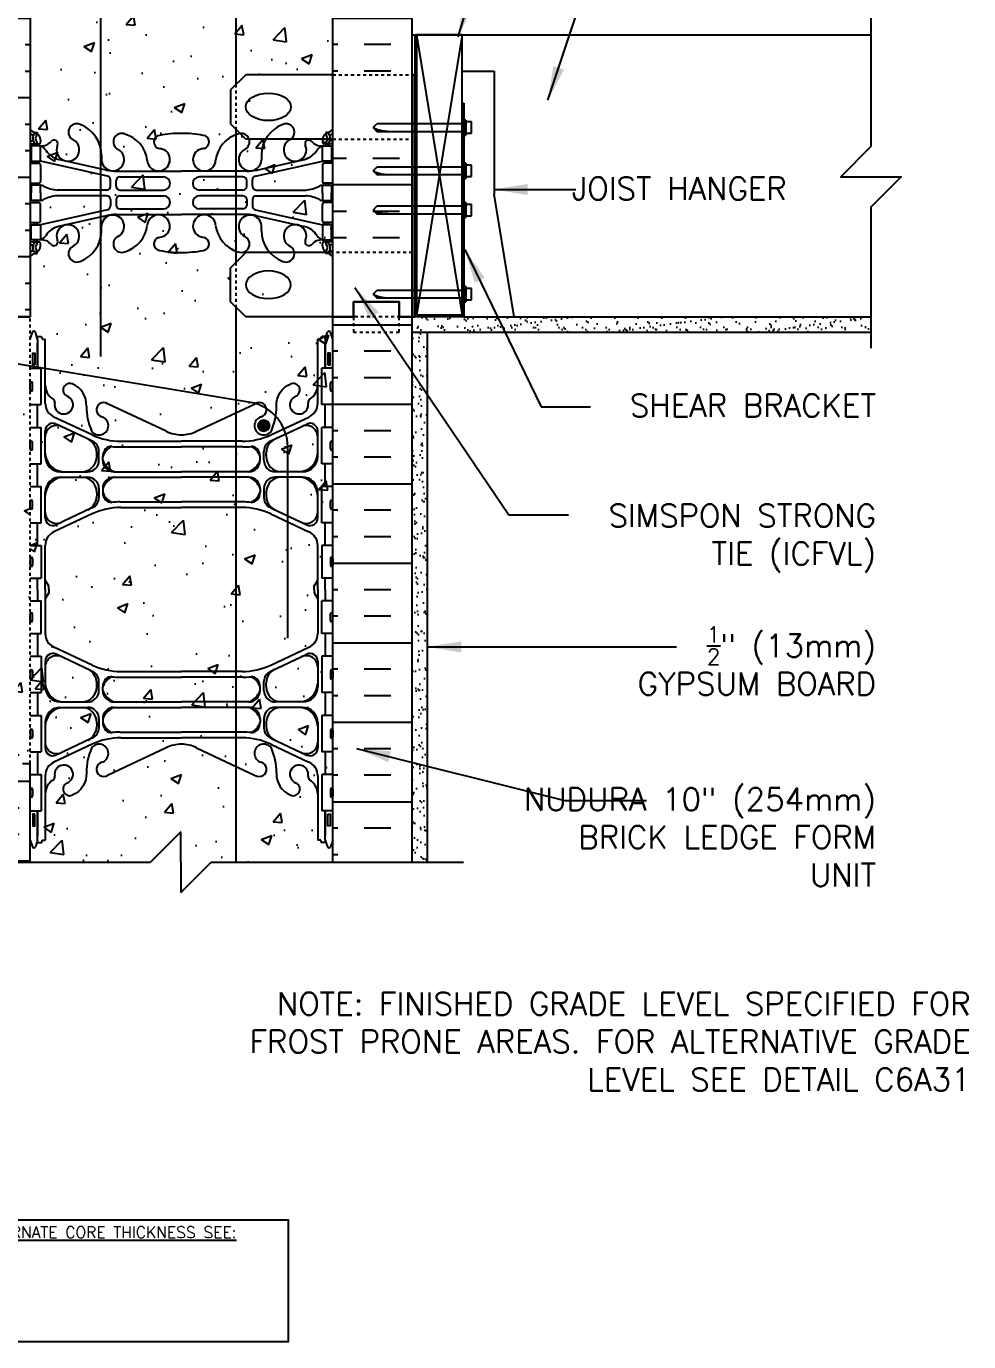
# Model space of a CAD drawing. Header units: inches. Extents: x 101.5 to 155.1, y -6.5 to 64.3.
# Drawn here: x 123.97 to 155.09, y -6.52 to 36.91 of the extents above; entities that cross this region are included whole.
import ezdxf
from ezdxf.enums import TextEntityAlignment as Align

# ---------------------------------------------------------------- set-up
doc = ezdxf.new("R2010")
doc.units = ezdxf.units.IN
doc.header["$LTSCALE"] = 0.5
doc.header["$MEASUREMENT"] = 0
doc.linetypes.add('DASHED2', pattern=[0.375, 0.25, -0.125])
doc.linetypes.add('HIDDEN2', pattern=[0.1875, 0.125, -0.0625])
for name, color, linetype in [('HATCH', 12, 'Continuous'), ('Hidden2', 12, 'HIDDEN2'), ('line25', 2, 'Continuous'), ('LINE3', 3, 'Continuous'), ('LINE50', 5, 'Continuous'), ('LINE9', 9, 'Continuous'), ('TEXT', 4, 'Continuous'), ('Web_Edge', 9, 'Continuous')]:
    doc.layers.add(name, color=color, linetype=linetype)
doc.styles.add('DIM', font='romans.shx', dxfattribs={"width": 0.7})
doc.styles.add('ROMANS', font='romans.shx', dxfattribs={"height": 1.125})
doc.styles.get("Standard").update_dxf_attribs({"font": 'romans.shx', "height": 1.125})
doc.dimstyles.new('ext_12', dxfattribs={"dimscale": 12, "dimtxt": 0.09375, "dimasz": 0.09375, "dimexe": 0.09375, "dimexo": 0.0625, "dimgap": 0.0625, "dimtad": 1, "dimdec": 1, "dimzin": 3, "dimdsep": 46, "dimlunit": 4, "dimtxsty": 'DIM', "dimcen": 0.09, "dimdle": 0.09375, "dimclrt": 4, "dimadec": 0, "dimazin": 0, "dimtfac": 1, "dimtdec": 1, "dimtmove": 2, "dimatfit": 3, "dimfxl": 0, "dimfrac": 2, "dimtolj": 1, "dimtzin": 0, "dimarcsym": 0})
pattern_1 = [(37.5, (79.4149, 8.05827), (-0.0157483, 0.481706), [0, -0.38, 0, -0.425, 0, -0.40625]), (7.5, (79.4149, 8.0583), (0.442444, 0.7055365), [0, -0.205, 0, -0.3425, 0, -0.13125]), (327.5, (79.1074, 8.05827), (0.7785355, 0.0014148), [0, -0.125, 0, -0.45, 0, -0.5875]), (317.5, (79.1074, 8.0583), (0.7515317, 0.219419), [0, -0.0625, 0, -0.295, 0, -0.3375])]

msp = doc.modelspace()

# ---------------------------------------------------------------- hatches: boundary and pattern name
at = {"layer": 'HATCH'}
h = msp.add_hatch(dxfattribs=at)
h.set_pattern_fill('AR-CONC', color=256, scale=0.5, style=0)
h.paths.add_polyline_path([(134.091, 45.312), (134.091, 63.312), (127.903, 63.312), (126.903, 62.312), (126.903, 63.312), (126.903, 64.312), (125.903, 63.312), (124.091, 63.312), (124.091, 45.312), (124.091, 27.312), (124.091, 12.562), (124.091, 9.312), (128.07, 9.312), (129.07, 10.312), (129.07, 9.312), (129.07, 8.312), (130.07, 9.312), (134.091, 9.312), (134.091, 21.687), (134.091, 27.312), (131.216, 27.312), (130.716, 27.812), (130.716, 28.937), (131.216, 29.437), (134.091, 29.437), (134.091, 33.187), (131.216, 33.187), (130.716, 33.687), (130.716, 34.812), (131.216, 35.312), (134.091, 35.312)])
h = msp.add_hatch(dxfattribs=at)
h.set_pattern_fill('INSUL', color=256, scale=7, style=0)
h.set_pattern_definition([(0, (-2802.0707, -369.697), (0, 2.625), []), (0, (-2802.0707, -368.822), (0, 2.625), [0.875, -0.875]), (0, (-2802.0707, -367.947), (0, 2.625), [0.875, -0.875])])
h.paths.add_polyline_path([(121.466, 27.312), (121.903, 27.312), (121.903, 27.812), (123.403, 27.812), (123.403, 27.312), (124.091, 27.312), (124.091, 45.312), (123.403, 45.312), (123.403, 45.812), (121.903, 45.812), (121.903, 45.312), (121.466, 45.312)])
h = msp.add_hatch(dxfattribs=at)
h.set_pattern_fill('INSUL', color=256, scale=7, style=0)
h.set_pattern_definition([(180, (3060.2525, -369.697), (0, 2.625), []), (180, (3060.2525, -368.822), (0, 2.625), [0.875, -0.875]), (180, (3060.2525, -367.947), (0, 2.625), [0.875, -0.875])])
h.paths.add_polyline_path([(134.091, 35.312), (136.716, 35.312), (136.716, 45.312), (136.278, 45.312), (136.278, 45.812), (134.778, 45.812), (134.778, 45.312), (134.091, 45.312)])
h = msp.add_hatch(dxfattribs=at)
h.set_pattern_fill('AR-CONC', color=256, scale=0.5, style=0)
edge = h.paths.add_edge_path()
edge.add_ellipse((131.962, 34.25), major_axis=(-0.746, 0), ratio=0.610344, start_angle=0, end_angle=360)
h = msp.add_hatch(dxfattribs=at)
h.set_pattern_fill('INSUL', color=256, scale=7, style=0)
h.set_pattern_definition([(0, (79.415, 8.0583), (0, 2.625), []), (0, (79.415, 8.9333), (0, 2.625), [0.875, -0.875]), (0, (79.415, 9.8083), (0, 2.625), [0.875, -0.875])])
h.paths.add_polyline_path([(136.716, 33.187), (134.091, 33.187), (134.091, 29.437), (136.716, 29.437)])
h = msp.add_hatch(dxfattribs=at)
h.set_pattern_fill('AR-CONC', color=256, scale=0.5, style=0)
edge = h.paths.add_edge_path()
edge.add_ellipse((131.962, 28.375), major_axis=(-0.746, 0), ratio=0.610344, start_angle=0, end_angle=360, ccw=False)
h = msp.add_hatch(dxfattribs=at)
h.set_pattern_fill('INSUL', color=256, scale=7, style=0)
h.set_pattern_definition([(180, (3060.2525, -387.697), (0, 2.625), []), (180, (3060.2525, -386.822), (0, 2.625), [0.875, -0.875]), (180, (3060.2525, -385.947), (0, 2.625), [0.875, -0.875])])
h.paths.add_polyline_path([(136.716, 9.312), (136.278, 9.312), (136.278, 9.812), (134.778, 9.812), (134.778, 9.312), (134.091, 9.312), (134.091, 27.312), (134.778, 27.312), (134.778, 27.812), (136.278, 27.812), (136.278, 27.312), (136.716, 27.312)])
h = msp.add_hatch(dxfattribs=at)
h.set_pattern_fill('INSUL', color=256, scale=7, style=0)
h.set_pattern_definition([(0, (-2878.3999, -413.2698), (0, 2.625), []), (0, (-2878.3999, -412.3948), (0, 2.625), [0.875, -0.875]), (0, (-2878.3999, -411.5198), (0, 2.625), [0.875, -0.875])])
h.paths.add_polyline_path([(118.666, 22.312, -0.079579), (117.666, 25.562), (117.666, 27.312), (116.966, 27.312), (116.966, 22.312, 0.131652), (117.636, 19.812), (121.374, 13.662, -0.10438), (121.466, 13.187), (121.466, 9.312), (121.903, 9.312), (121.903, 9.812), (123.403, 9.812), (123.403, 9.312), (124.091, 9.312), (124.091, 12.562), (123.841, 12.562), (123.841, 12.937)])
h = msp.add_hatch(dxfattribs=at)
h.set_pattern_fill('AR-CONC', color=256, scale=0.5, style=0)
h.set_pattern_definition([(50, (75.415, 8.0583), (3.5863, -0.31376), [0.375, -4.125]), (355, (75.415, 8.0583), (-0.69376, 3.76096), [0.3, -3.3]), (100.4514, (75.7138, 8.032), (2.89255, 3.4472), [0.3187, -3.5057]), (46.184, (75.415, 9.0583), (5.3362, -0.8276), [0.5625, -6.1875]), (96.636, (75.8596, 8.9893), (4.6733, 4.8706), [0.47805, -5.25856]), (351.184, (75.415, 9.058), (4.6733, 4.8706), [0.45, -4.95]), (21, (75.915, 8.8083), (2.98454, -2.0131), [0.375, -4.125]), (326, (75.915, 8.8083), (1.21658, 3.62575), [0.3, -3.3]), (71.4514, (76.1636, 8.6405), (4.20111, 1.61265), [0.3187, -3.5057]), (37.5, (75.4149, 8.0583), (0.0608, 1.66447), [0, -3.26, 0, -3.35, 0, -3.3125]), (7.5, (75.4149, 8.0583), (1.31535, 1.97206), [0, -1.91, 0, -3.185, 0, -1.2625]), (327.5, (74.2999, 8.0583), (2.669112, -0.112774), [0, -1.25, 0, -3.9, 0, -5.175]), (317.5, (73.8, 8.0583), (2.91593, 0.50052), [0, -1.625, 0, -2.59, 0, -3.675])])
h.paths.add_polyline_path([(123.841, 12.937), (123.841, 12.562), (124.091, 12.562), (124.091, 25.813), (120.178, 26.512, 0.119457), (119.466, 26.465), (119.466, 25.812, -1), (118.966, 25.812), (118.966, 27.312), (117.666, 27.312), (117.666, 25.562, 0.079579), (118.666, 22.312)])
h.paths.add_polyline_path([(124.091, 27.312), (123.403, 27.312), (123.403, 26.812), (121.903, 26.812), (121.903, 27.312), (121.466, 27.312), (119.466, 27.312), (119.466, 26.465, -0.121925), (120.193, 26.509), (124.091, 25.813)], flags=17)
h = msp.add_hatch(dxfattribs=at)
h.set_pattern_fill('AR-SAND', color=256, scale=0.25, style=0)
h.set_pattern_definition(pattern_1)
h.paths.add_polyline_path([(151.867, 26.812), (151.867, 27.312), (138.421, 27.312), (136.796, 27.312), (136.716, 27.312), (136.716, 26.812)])
h = msp.add_hatch(dxfattribs=at)
h.set_pattern_fill('AR-SAND', color=256, scale=0.25, style=0)
h.set_pattern_definition(pattern_1)
h.paths.add_polyline_path([(137.216, 26.812), (136.716, 26.812), (136.716, 9.312), (137.216, 9.312)])
at = {"layer": 'LINE3'}
msp.add_hatch(color=256, dxfattribs=at).paths.add_polyline_path([(131.997, 23.724, 1), (131.622, 23.724, 1)])

# ---------------------------------------------------------------- linework, layer by layer
at = {"color": 3, "linetype": 'HIDDEN2'}
for p, q in [((130.891, 34.988), (130.891, 33.512)), ((130.891, 29.113), (130.891, 27.637))]:
    msp.add_line(p, q, dxfattribs=at)
at = {"layer": 'Hidden2'}
msp.add_line((124.091, 12.562), (124.091, 27.312), dxfattribs=at)
at = {"layer": 'line25'}
for p, q in [((124.091, 45.312), (124.091, 27.312)), ((134.091, 21.687), (134.091, 45.312)), ((136.716, 36.625), (151.867, 36.625)), ((138.358, 34.375), (138.358, 27.375)), ((138.358, 27.375), (136.858, 27.375)), ((138.421, 27.312), (151.867, 27.312)), ((138.421, 27.312), (139.733, 27.312)), ((124.091, 25.617), (124.456, 25.617)), ((124.456, 24.417), (124.456, 25.617)), ((134.091, 25.617), (133.726, 25.617)), ((133.726, 24.417), (133.726, 25.617)), ((124.091, 24.417), (124.456, 24.417)), ((134.091, 24.417), (133.726, 24.417)), ((124.091, 23.667), (124.456, 23.667)), ((124.456, 22.467), (124.456, 23.667)), ((134.091, 23.667), (133.726, 23.667)), ((133.726, 22.467), (133.726, 23.667)), ((124.091, 22.467), (124.456, 22.467)), ((134.091, 22.467), (133.726, 22.467)), ((124.091, 21.717), (124.456, 21.717)), ((124.456, 20.517), (124.456, 21.717)), ((134.091, 21.717), (133.726, 21.717)), ((133.726, 20.517), (133.726, 21.717)), ((134.091, 9.312), (134.091, 21.687)), ((124.091, 20.517), (124.456, 20.517)), ((134.091, 20.517), (133.726, 20.517)), ((124.091, 19.767), (124.456, 19.767)), ((124.456, 19.767), (124.456, 18.687)), ((134.091, 19.767), (133.726, 19.767)), ((133.726, 19.767), (133.726, 18.687)), ((124.091, 18.687), (124.456, 18.687)), ((134.091, 18.687), (133.726, 18.687)), ((124.091, 17.937), (124.456, 17.937)), ((124.456, 16.857), (124.456, 17.937)), ((134.091, 17.937), (133.726, 17.937)), ((133.726, 16.857), (133.726, 17.937)), ((124.091, 16.857), (124.456, 16.857)), ((134.091, 16.857), (133.726, 16.857)), ((124.091, 16.107), (124.456, 16.107)), ((124.456, 16.107), (124.456, 14.907)), ((134.091, 16.107), (133.726, 16.107)), ((133.726, 16.107), (133.726, 14.907)), ((124.091, 14.907), (124.456, 14.907)), ((134.091, 14.907), (133.726, 14.907)), ((124.091, 14.157), (124.456, 14.157)), ((124.456, 14.157), (124.456, 12.957)), ((134.091, 14.157), (133.726, 14.157)), ((133.726, 14.157), (133.726, 12.957)), ((124.091, 12.957), (124.456, 12.957)), ((134.091, 12.957), (133.726, 12.957)), ((124.091, 12.562), (123.841, 12.562)), ((124.091, 9.312), (124.091, 12.562)), ((124.091, 12.207), (124.456, 12.207)), ((124.456, 12.207), (124.456, 11.007)), ((134.091, 12.207), (133.726, 12.207)), ((133.726, 12.207), (133.726, 11.007)), ((124.091, 11.007), (124.456, 11.007)), ((134.091, 11.007), (133.726, 11.007))]:
    msp.add_line(p, q, dxfattribs=at)
at = {"layer": 'line25', "color": 9}
for p, q in [((135.421, 33.566), (135.546, 33.691)), ((135.421, 33.566), (135.546, 33.441)), ((138.483, 33.816), (138.421, 33.816)), ((138.421, 33.816), (138.421, 33.316)), ((138.483, 33.816), (138.483, 33.316)), ((138.671, 33.754), (138.483, 33.754)), ((138.671, 33.379), (138.671, 33.754)), ((138.421, 33.316), (138.483, 33.316)), ((138.483, 33.379), (138.671, 33.379)), ((135.421, 32.138), (135.546, 32.263)), ((138.483, 32.388), (138.421, 32.388)), ((138.421, 32.388), (138.421, 31.888)), ((138.483, 32.388), (138.483, 31.888)), ((138.671, 32.325), (138.483, 32.325)), ((138.671, 31.95), (138.671, 32.325)), ((135.421, 32.138), (135.546, 32.013)), ((138.421, 31.888), (138.483, 31.888)), ((138.483, 31.95), (138.671, 31.95)), ((135.421, 30.844), (135.546, 30.969)), ((135.421, 30.844), (135.546, 30.719)), ((138.483, 31.094), (138.421, 31.094)), ((138.421, 31.094), (138.421, 30.594)), ((138.483, 31.094), (138.483, 30.594)), ((138.671, 31.031), (138.483, 31.031)), ((138.671, 30.656), (138.671, 31.031)), ((138.421, 30.594), (138.483, 30.594)), ((138.483, 30.656), (138.671, 30.656)), ((138.483, 28.315), (138.421, 28.315)), ((138.421, 28.315), (138.421, 27.815)), ((138.483, 28.315), (138.483, 27.815)), ((138.671, 28.252), (138.483, 28.252)), ((138.671, 27.877), (138.671, 28.252)), ((135.421, 28.065), (135.546, 28.19)), ((135.421, 28.065), (135.546, 27.94)), ((138.421, 27.815), (138.483, 27.815)), ((138.483, 27.877), (138.671, 27.877))]:
    msp.add_line(p, q, dxfattribs=at)
at = {"layer": 'line25'}
msp.add_lwpolyline([(136.858, 27.375), (138.358, 27.375), (138.358, 36.625), (136.858, 36.625)], close=True, dxfattribs=at)
at = {"layer": 'line25', "color": 9}
for points in [[(135.546, 33.441), (138.421, 33.441), (138.421, 33.691), (135.546, 33.691)], [(135.546, 32.013), (138.421, 32.013), (138.421, 32.263), (135.546, 32.263)], [(135.546, 30.719), (138.421, 30.719), (138.421, 30.969), (135.546, 30.969)], [(135.546, 27.94), (138.421, 27.94), (138.421, 28.19), (135.546, 28.19)]]:
    msp.add_lwpolyline(points, dxfattribs=at)
for points in [[(135.421, 33.566), (135.62, 33.489), (135.99, 33.441)], [(135.421, 32.138), (135.62, 32.06), (135.99, 32.013)], [(135.421, 30.844), (135.62, 30.766), (135.99, 30.719)], [(135.421, 28.065), (135.62, 27.987), (135.99, 27.94)]]:
    msp.add_spline(points, degree=3, dxfattribs=at)
at = {"layer": 'LINE3'}
for p, q in [((126.423, 26.007), (126.423, 63.551)), ((130.891, 43.824), (130.891, 34.988)), ((130.891, 33.512), (130.891, 29.113)), ((130.891, 27.637), (130.891, 9.312)), ((131.374, 24.492), (119.851, 26.389)), ((132.602, 16.707), (132.602, 23.017))]:
    msp.add_line(p, q, dxfattribs=at)
msp.add_circle((131.809, 23.724), 0.188, dxfattribs=at)
msp.add_arc((131.102, 23.017), 1.5, 360, 79.5785, dxfattribs=at)
at = {"layer": 'LINE50'}
for p, q in [((136.716, 27.312), (136.716, 45.312)), ((136.716, 9.312), (136.716, 27.312))]:
    msp.add_line(p, q, dxfattribs=at)
for points in [[(124.091, 27.312), (123.403, 27.312), (123.403, 27.812), (121.903, 27.812), (121.903, 27.312), (121.466, 27.312)], [(121.466, 27.312), (121.903, 27.312), (121.903, 27.812), (123.403, 27.812), (123.403, 27.312), (124.091, 27.312)], [(121.466, 27.312), (121.903, 27.312), (121.903, 27.812), (123.403, 27.812), (123.403, 27.312), (124.091, 27.312)], [(134.091, 27.312), (134.778, 27.312), (134.778, 27.812), (136.278, 27.812), (136.278, 27.312), (136.716, 27.312)], [(136.716, 27.312), (136.278, 27.312), (136.278, 27.812), (134.778, 27.812), (134.778, 27.312), (134.091, 27.312)]]:
    msp.add_lwpolyline(points, dxfattribs=at)
at = {"layer": 'LINE9'}
for p, q in [((136.796, 36.625), (136.796, 27.312)), ((136.858, 36.625), (138.358, 27.375)), ((138.358, 36.625), (136.858, 27.375)), ((131.216, 35.312), (130.716, 34.812)), ((134.091, 35.312), (131.216, 35.312)), ((138.358, 35.431), (139.421, 35.431)), ((139.421, 35.431), (139.421, 31.372)), ((138.358, 34.375), (138.421, 34.375)), ((138.421, 34.375), (138.421, 27.312)), ((131.216, 33.187), (130.716, 33.687)), ((134.091, 33.187), (131.216, 33.187)), ((140.079, 27.312), (139.421, 31.372)), ((131.216, 29.437), (130.716, 28.937)), ((134.091, 29.437), (131.216, 29.437)), ((131.216, 27.312), (130.716, 27.812)), ((134.091, 27.312), (131.216, 27.312)), ((138.421, 27.312), (136.796, 27.312)), ((136.716, 26.812), (151.867, 26.812)), ((137.216, 9.312), (137.216, 26.812)), ((124.091, 24.907), (124.091, 25.127)), ((124.091, 25.072), (124.091, 25.072)), ((124.091, 24.962), (124.091, 24.962)), ((124.131, 25.167), (124.131, 25.167)), ((124.131, 24.867), (124.131, 24.867)), ((124.171, 24.907), (124.171, 25.127)), ((134.011, 24.907), (134.011, 25.127)), ((134.051, 25.167), (134.051, 25.167)), ((134.051, 24.867), (134.051, 24.867)), ((134.091, 24.907), (134.091, 25.127)), ((134.091, 25.072), (134.091, 25.072)), ((134.091, 24.962), (134.091, 24.962)), ((124.091, 22.957), (124.091, 23.177)), ((124.091, 23.122), (124.091, 23.122)), ((124.131, 23.217), (124.131, 23.217)), ((124.171, 22.957), (124.171, 23.177)), ((134.011, 22.957), (134.011, 23.177)), ((134.051, 23.217), (134.051, 23.217)), ((134.091, 22.957), (134.091, 23.177)), ((134.091, 23.122), (134.091, 23.122)), ((124.091, 23.012), (124.091, 23.012)), ((124.131, 22.917), (124.131, 22.917)), ((134.051, 22.917), (134.051, 22.917)), ((134.091, 23.012), (134.091, 23.012)), ((124.091, 21.007), (124.091, 21.227)), ((124.091, 21.172), (124.091, 21.172)), ((124.091, 21.062), (124.091, 21.062)), ((124.131, 21.267), (124.131, 21.267)), ((124.131, 20.967), (124.131, 20.967)), ((124.171, 21.007), (124.171, 21.227)), ((134.011, 21.007), (134.011, 21.227)), ((134.051, 21.267), (134.051, 21.267)), ((134.051, 20.967), (134.051, 20.967)), ((134.091, 21.007), (134.091, 21.227)), ((134.091, 21.172), (134.091, 21.172)), ((134.091, 21.062), (134.091, 21.062)), ((124.091, 19.337), (124.091, 19.117)), ((124.091, 19.282), (124.091, 19.282)), ((124.091, 19.172), (124.091, 19.172)), ((124.131, 19.377), (124.131, 19.377)), ((124.171, 19.337), (124.171, 19.117)), ((134.011, 19.337), (134.011, 19.117)), ((134.051, 19.377), (134.051, 19.377)), ((134.091, 19.337), (134.091, 19.117)), ((134.091, 19.282), (134.091, 19.282)), ((134.091, 19.172), (134.091, 19.172)), ((124.131, 19.077), (124.131, 19.077)), ((134.051, 19.077), (134.051, 19.077)), ((124.091, 17.287), (124.091, 17.507)), ((124.091, 17.452), (124.091, 17.452)), ((124.131, 17.547), (124.131, 17.547)), ((124.171, 17.287), (124.171, 17.507)), ((134.011, 17.287), (134.011, 17.507)), ((134.051, 17.547), (134.051, 17.547)), ((134.091, 17.287), (134.091, 17.507)), ((134.091, 17.452), (134.091, 17.452)), ((124.091, 17.342), (124.091, 17.342)), ((124.131, 17.247), (124.131, 17.247)), ((134.051, 17.247), (134.051, 17.247)), ((134.091, 17.342), (134.091, 17.342)), ((124.131, 15.657), (124.131, 15.657)), ((134.051, 15.657), (134.051, 15.657)), ((124.091, 15.617), (124.091, 15.397)), ((124.091, 15.562), (124.091, 15.562)), ((124.091, 15.452), (124.091, 15.452)), ((124.131, 15.357), (124.131, 15.357)), ((124.171, 15.617), (124.171, 15.397)), ((134.011, 15.617), (134.011, 15.397)), ((134.051, 15.357), (134.051, 15.357)), ((134.091, 15.617), (134.091, 15.397)), ((134.091, 15.562), (134.091, 15.562)), ((134.091, 15.452), (134.091, 15.452)), ((124.091, 13.667), (124.091, 13.447)), ((124.091, 13.612), (124.091, 13.612)), ((124.091, 13.502), (124.091, 13.502)), ((124.171, 13.667), (124.171, 13.447)), ((134.011, 13.667), (134.011, 13.447)), ((134.091, 13.667), (134.091, 13.447)), ((134.091, 13.612), (134.091, 13.612)), ((134.091, 13.502), (134.091, 13.502)), ((124.131, 13.407), (124.131, 13.407)), ((134.051, 13.407), (134.051, 13.407)), ((124.131, 11.757), (124.131, 11.757)), ((134.051, 11.757), (134.051, 11.757)), ((124.091, 11.717), (124.091, 11.497)), ((124.091, 11.662), (124.091, 11.662)), ((124.091, 11.552), (124.091, 11.552)), ((124.131, 11.457), (124.131, 11.457)), ((124.171, 11.717), (124.171, 11.497)), ((134.011, 11.717), (134.011, 11.497)), ((134.051, 11.457), (134.051, 11.457)), ((134.091, 11.717), (134.091, 11.497)), ((134.091, 11.662), (134.091, 11.662)), ((134.091, 11.552), (134.091, 11.552)), ((129.07, 10.312), (128.07, 9.312)), ((129.07, 9.312), (129.07, 10.312)), ((119.981, 9.312), (128.07, 9.312)), ((129.07, 9.312), (129.07, 8.312)), ((129.07, 8.312), (130.07, 9.312)), ((130.07, 9.312), (138.405, 9.312))]:
    msp.add_line(p, q, dxfattribs=at)
at = {"layer": 'LINE9', "linetype": 'HIDDEN2'}
for p, q in [((134.091, 35.312), (136.716, 35.312)), ((134.091, 33.187), (136.716, 33.187)), ((136.716, 29.437), (134.091, 29.437)), ((136.716, 27.312), (134.091, 27.312))]:
    msp.add_line(p, q, dxfattribs=at)
at = {"layer": 'LINE9'}
for points in [[(151.867, 38.062), (151.867, 35.695)], [(151.867, 35.695), (151.867, 32.937), (150.867, 31.937), (152.867, 31.937), (151.867, 30.937), (151.867, 26.284)], [(130.716, 34.812), (130.716, 33.687)], [(130.716, 27.812), (130.716, 28.937)]]:
    msp.add_lwpolyline(points, dxfattribs=at)
msp.add_lwpolyline([(136.716, 27.312), (136.796, 27.312), (136.796, 35.312), (136.716, 35.312)], close=True, dxfattribs=at)
at = {"layer": 'LINE9', "linetype": 'DASHED2', "ltscale": 0.15}
msp.add_lwpolyline([(134.778, 27.312), (134.778, 27.312), (134.778, 26.812), (136.278, 26.812), (136.278, 27.312), (136.278, 27.312)], dxfattribs=at)
at = {"layer": 'LINE9'}
for centre, start, end in [((124.131, 25.127), 90, 180), ((124.131, 24.907), 180, 270), ((124.131, 25.127), 360, 90), ((124.131, 24.907), 270, 0), ((134.051, 25.127), 90, 180), ((134.051, 24.907), 180, 270), ((134.051, 25.127), 0, 90), ((134.051, 24.907), 270, 0), ((124.131, 23.177), 90, 180), ((124.131, 23.177), 360, 90), ((134.051, 23.177), 90, 180), ((134.051, 23.177), 0, 90), ((124.131, 22.957), 180, 270), ((124.131, 22.957), 270, 0), ((134.051, 22.957), 180, 270), ((134.051, 22.957), 270, 0), ((124.131, 21.227), 90, 180), ((124.131, 21.007), 180, 270), ((124.131, 21.227), 360, 90), ((124.131, 21.007), 270, 0), ((134.051, 21.227), 90, 180), ((134.051, 21.007), 180, 270), ((134.051, 21.227), 0, 90), ((134.051, 21.007), 270, 0), ((124.131, 19.337), 90, 180), ((124.131, 19.117), 180, 270), ((124.131, 19.337), 0, 90), ((124.131, 19.117), 270, 0), ((134.051, 19.337), 90, 180), ((134.051, 19.117), 180, 270), ((134.051, 19.337), 360, 90), ((134.051, 19.117), 270, 0), ((124.131, 17.507), 90, 180), ((124.131, 17.507), 360, 90), ((134.051, 17.507), 90, 180), ((134.051, 17.507), 0, 90), ((124.131, 17.287), 180, 270), ((124.131, 17.287), 270, 0), ((134.051, 17.287), 180, 270), ((134.051, 17.287), 270, 0), ((124.131, 15.617), 90, 180), ((124.131, 15.617), 0, 90), ((134.051, 15.617), 90, 180), ((134.051, 15.617), 360, 90), ((124.131, 15.397), 180, 270), ((124.131, 15.397), 270, 0), ((134.051, 15.397), 180, 270), ((134.051, 15.397), 270, 0), ((124.131, 13.667), 90, 180), ((124.131, 13.667), 0, 90), ((134.051, 13.667), 90, 180), ((134.051, 13.667), 360, 90), ((124.131, 13.447), 180, 270), ((124.131, 13.447), 270, 0), ((134.051, 13.447), 180, 270), ((134.051, 13.447), 270, 0), ((124.131, 11.717), 90, 180), ((124.131, 11.717), 0, 90), ((134.051, 11.717), 90, 180), ((134.051, 11.717), 360, 90), ((124.131, 11.497), 180, 270), ((124.131, 11.497), 270, 0), ((134.051, 11.497), 180, 270), ((134.051, 11.497), 270, 0)]:
    msp.add_arc(centre, 0.04, start, end, dxfattribs=at)
msp.add_ellipse((131.962, 34.25), major_axis=(-0.746, 0), ratio=0.610344, dxfattribs=at)
at = {"layer": 'LINE9', "extrusion": (0, 0, -1)}
msp.add_ellipse((131.962, 28.375), major_axis=(-0.746, 0), ratio=0.610344, dxfattribs=at)
at = {"layer": 'TEXT'}
msp.add_lwpolyline([(120.84, -2.498), (132.614, -2.498), (132.614, -6.524), (120.84, -6.524)], dxfattribs=at)
at = {"layer": 'Web_Edge', "color": 8}
for p, q in [((124.091, 33.129), (124.169, 33.129)), ((124.091, 33.029), (124.374, 33.029)), ((124.237, 33.407), (124.327, 33.407)), ((124.237, 33.029), (124.237, 32.959)), ((124.327, 33.407), (124.327, 33.366)), ((124.327, 33.029), (124.327, 32.959)), ((124.437, 33.159), (124.437, 33.091)), ((133.745, 33.159), (133.745, 33.091)), ((134.091, 33.029), (133.807, 33.029)), ((133.945, 33.407), (133.855, 33.407)), ((133.855, 33.407), (133.855, 33.366)), ((133.855, 33.029), (133.855, 32.959)), ((133.945, 33.029), (133.945, 32.959)), ((134.091, 33.129), (134.013, 33.129)), ((124.989, 32.963), (125.001, 32.984)), ((126.451, 32.652), (126.45, 32.487)), ((131.731, 32.652), (131.732, 32.487)), ((133.192, 32.963), (133.181, 32.984)), ((124.091, 32.389), (124.374, 32.389)), ((124.237, 32.459), (124.237, 32.389)), ((124.327, 32.459), (124.327, 32.389)), ((126.649, 31.962), (124.432, 32.459)), ((124.437, 32.326), (124.437, 31.791)), ((126.606, 32.16), (125.025, 32.513)), ((131.532, 31.962), (133.75, 32.459)), ((131.576, 32.16), (133.156, 32.513)), ((133.745, 32.326), (133.745, 31.791)), ((134.091, 32.389), (133.807, 32.389)), ((133.855, 32.459), (133.855, 32.389)), ((133.945, 32.459), (133.945, 32.389)), ((124.091, 31.729), (124.374, 31.729)), ((124.237, 31.729), (124.237, 31.659)), ((124.327, 31.729), (124.327, 31.659)), ((126.747, 31.628), (126.747, 31.84)), ((126.933, 32.124), (129.091, 32.124)), ((126.935, 31.629), (126.935, 31.813)), ((127.06, 31.938), (128.499, 31.938)), ((131.249, 32.124), (129.091, 32.124)), ((131.122, 31.938), (129.683, 31.938)), ((131.247, 31.629), (131.247, 31.813)), ((131.435, 31.628), (131.435, 31.84)), ((134.091, 31.729), (133.807, 31.729)), ((133.855, 31.729), (133.855, 31.659)), ((133.945, 31.729), (133.945, 31.659)), ((126.622, 31.503), (124.985, 31.503)), ((126.622, 31.314), (124.985, 31.314)), ((127.06, 31.504), (128.499, 31.504)), ((127.06, 31.314), (128.499, 31.314)), ((131.122, 31.504), (129.683, 31.504)), ((131.122, 31.314), (129.683, 31.314)), ((131.56, 31.503), (133.197, 31.503)), ((131.56, 31.314), (133.197, 31.314)), ((124.091, 31.089), (124.374, 31.089)), ((124.237, 31.089), (124.237, 31.159)), ((124.327, 31.089), (124.327, 31.159)), ((126.649, 30.855), (124.432, 30.359)), ((124.437, 30.491), (124.437, 31.026)), ((126.747, 31.189), (126.747, 30.977)), ((126.935, 31.189), (126.935, 31.005)), ((127.06, 30.88), (128.499, 30.88)), ((131.122, 30.88), (129.683, 30.88)), ((131.247, 31.189), (131.247, 31.005)), ((131.435, 31.189), (131.435, 30.977)), ((131.532, 30.855), (133.75, 30.359)), ((133.745, 30.491), (133.745, 31.026)), ((134.091, 31.089), (133.807, 31.089)), ((133.855, 31.089), (133.855, 31.159)), ((133.945, 31.089), (133.945, 31.159)), ((124.091, 30.429), (124.374, 30.429)), ((124.237, 30.359), (124.237, 30.429)), ((124.327, 30.359), (124.327, 30.429)), ((126.606, 30.657), (125.025, 30.304)), ((126.933, 30.693), (129.091, 30.693)), ((131.249, 30.693), (129.091, 30.693)), ((131.576, 30.657), (133.156, 30.304)), ((134.091, 30.429), (133.807, 30.429)), ((133.855, 30.359), (133.855, 30.429)), ((133.945, 30.359), (133.945, 30.429)), ((126.451, 30.165), (126.45, 30.33)), ((131.731, 30.165), (131.732, 30.33)), ((124.091, 29.789), (124.374, 29.789)), ((124.091, 29.689), (124.169, 29.689)), ((124.237, 29.789), (124.237, 29.859)), ((124.327, 29.789), (124.327, 29.859)), ((124.437, 29.659), (124.437, 29.726)), ((124.989, 29.854), (125.001, 29.833)), ((133.192, 29.854), (133.181, 29.833)), ((133.745, 29.659), (133.745, 29.726)), ((134.091, 29.789), (133.807, 29.789)), ((133.855, 29.789), (133.855, 29.859)), ((133.945, 29.789), (133.945, 29.859)), ((134.091, 29.689), (134.013, 29.689)), ((124.237, 29.41), (124.327, 29.41)), ((124.327, 29.41), (124.327, 29.451)), ((133.855, 29.41), (133.855, 29.451)), ((133.945, 29.41), (133.855, 29.41))]:
    msp.add_line(p, q, dxfattribs=at)
at = {"layer": 'Web_Edge'}
for p, q in [((124.091, 26.584), (124.166, 26.814)), ((124.341, 26.584), (124.266, 26.814)), ((124.315, 26.664), (124.441, 26.664)), ((124.341, 26.584), (124.341, 25.617)), ((124.491, 26.614), (124.491, 26.614)), ((124.491, 26.614), (124.491, 26.584)), ((124.491, 26.584), (124.591, 26.584)), ((124.591, 24.462), (124.591, 26.584)), ((133.691, 26.584), (133.591, 26.584)), ((133.591, 24.462), (133.591, 26.584)), ((133.691, 26.614), (133.691, 26.584)), ((133.691, 26.614), (133.691, 26.614)), ((133.867, 26.664), (133.741, 26.664)), ((133.841, 26.584), (133.916, 26.814)), ((133.841, 26.584), (133.841, 25.617)), ((134.091, 26.584), (134.016, 26.814)), ((128.591, 23.538), (126.653, 24.448)), ((129.591, 23.538), (131.528, 24.448)), ((126.137, 23.42), (124.879, 24.009)), ((132.045, 23.42), (133.303, 24.009)), ((124.591, 22.704), (124.591, 23.552)), ((126.113, 23.233), (124.947, 23.778)), ((132.069, 23.233), (133.235, 23.778)), ((133.591, 22.704), (133.591, 23.552)), ((127.067, 23.02), (129.091, 23.02)), ((127.091, 23.208), (129.091, 23.208)), ((131.091, 23.208), (129.091, 23.208)), ((131.115, 23.02), (129.091, 23.02)), ((126.291, 22.727), (126.291, 22.831)), ((126.291, 22.727), (126.291, 22.704)), ((126.366, 22.579), (126.366, 22.876)), ((126.491, 22.579), (126.491, 22.705)), ((131.691, 22.579), (131.691, 22.705)), ((131.816, 22.579), (131.816, 22.876)), ((131.891, 22.727), (131.891, 22.831)), ((131.891, 22.727), (131.891, 22.704)), ((125.091, 22.204), (125.991, 22.204)), ((126.866, 22.204), (129.091, 22.204)), ((131.316, 22.204), (129.091, 22.204)), ((133.091, 22.204), (132.191, 22.204)), ((125.091, 22.024), (125.991, 22.024)), ((126.866, 22.024), (129.091, 22.024)), ((131.316, 22.024), (129.091, 22.024)), ((133.091, 22.024), (132.191, 22.024)), ((124.591, 20.675), (124.591, 21.524)), ((126.291, 21.5), (126.291, 21.524)), ((126.291, 21.5), (126.291, 21.396)), ((126.366, 21.649), (126.366, 21.352)), ((126.491, 21.649), (126.491, 21.535)), ((126.491, 21.649), (126.491, 21.523)), ((131.691, 21.649), (131.691, 21.535)), ((131.691, 21.649), (131.691, 21.523)), ((131.816, 21.649), (131.816, 21.352)), ((131.891, 21.5), (131.891, 21.524)), ((131.891, 21.5), (131.891, 21.396)), ((133.591, 20.675), (133.591, 21.524)), ((126.114, 20.995), (124.947, 20.449)), ((127.068, 21.207), (129.091, 21.207)), ((127.091, 21.019), (129.091, 21.019)), ((131.114, 21.207), (129.091, 21.207)), ((131.091, 21.019), (129.091, 21.019)), ((132.068, 20.995), (133.235, 20.449)), ((126.137, 20.807), (124.879, 20.219)), ((132.045, 20.807), (133.303, 20.219)), ((124.591, 18.312), (124.591, 19.766)), ((133.591, 18.312), (133.591, 19.766)), ((124.711, 18.425), (124.591, 18.625)), ((124.711, 18.425), (124.591, 18.625)), ((124.591, 18.312), (124.591, 16.859)), ((124.711, 18.312), (124.711, 18.425)), ((124.711, 18.312), (124.711, 18.425)), ((124.711, 18.312), (124.711, 18.2)), ((124.711, 18.312), (124.711, 18.2)), ((133.471, 18.425), (133.591, 18.625)), ((133.471, 18.425), (133.591, 18.625)), ((133.471, 18.312), (133.471, 18.425)), ((133.471, 18.312), (133.471, 18.425)), ((133.471, 18.312), (133.471, 18.2)), ((133.471, 18.312), (133.471, 18.2)), ((133.591, 18.312), (133.591, 16.859)), ((124.711, 18.2), (124.591, 18)), ((124.711, 18.2), (124.591, 18)), ((133.471, 18.2), (133.591, 18)), ((133.471, 18.2), (133.591, 18)), ((126.137, 15.818), (124.879, 16.406)), ((126.114, 15.63), (124.947, 16.176)), ((132.045, 15.818), (133.303, 16.406)), ((132.068, 15.63), (133.235, 16.176)), ((124.591, 15.949), (124.591, 15.101)), ((133.591, 15.949), (133.591, 15.101)), ((126.291, 15.125), (126.291, 15.229)), ((126.366, 14.976), (126.366, 15.273)), ((127.067, 15.417), (129.091, 15.417)), ((127.091, 15.605), (129.091, 15.605)), ((131.091, 15.605), (129.091, 15.605)), ((131.115, 15.417), (129.091, 15.417)), ((131.816, 14.976), (131.816, 15.273)), ((131.891, 15.125), (131.891, 15.229)), ((126.291, 15.125), (126.291, 15.101)), ((126.491, 14.976), (126.491, 15.102)), ((131.691, 14.976), (131.691, 15.102)), ((131.891, 15.125), (131.891, 15.101)), ((125.091, 14.601), (125.991, 14.601)), ((125.091, 14.421), (125.991, 14.421)), ((126.866, 14.601), (129.091, 14.601)), ((126.866, 14.421), (129.091, 14.421)), ((131.316, 14.601), (129.091, 14.601)), ((131.316, 14.421), (129.091, 14.421)), ((133.091, 14.601), (132.191, 14.601)), ((133.091, 14.421), (132.191, 14.421)), ((124.591, 13.921), (124.591, 13.073)), ((126.291, 13.898), (126.291, 13.921)), ((126.366, 14.046), (126.366, 13.749)), ((126.491, 14.046), (126.491, 13.932)), ((126.491, 14.046), (126.491, 13.92)), ((131.691, 14.046), (131.691, 13.92)), ((131.691, 14.046), (131.691, 13.932)), ((131.816, 14.046), (131.816, 13.749)), ((131.891, 13.898), (131.891, 13.921)), ((133.591, 13.921), (133.591, 13.073)), ((126.291, 13.898), (126.291, 13.794)), ((127.068, 13.604), (129.091, 13.604)), ((131.114, 13.604), (129.091, 13.604)), ((131.891, 13.898), (131.891, 13.794)), ((126.137, 13.205), (124.879, 12.616)), ((126.113, 13.392), (124.947, 12.846)), ((128.591, 13.087), (126.653, 12.177)), ((127.091, 13.417), (129.091, 13.417)), ((131.091, 13.417), (129.091, 13.417)), ((129.591, 13.087), (131.528, 12.177)), ((132.045, 13.205), (133.303, 12.616)), ((132.069, 13.392), (133.235, 12.846)), ((124.591, 12.163), (124.591, 10.041)), ((133.591, 12.163), (133.591, 10.041)), ((124.341, 10.041), (124.341, 11.007)), ((133.841, 10.041), (133.841, 11.007)), ((124.091, 10.041), (124.166, 9.811)), ((124.341, 10.041), (124.266, 9.811)), ((124.491, 10.011), (124.491, 10.041)), ((124.491, 10.041), (124.591, 10.041)), ((124.491, 10.011), (124.491, 10.011)), ((133.691, 10.041), (133.591, 10.041)), ((133.691, 10.011), (133.691, 10.041)), ((133.691, 10.011), (133.691, 10.011)), ((133.841, 10.041), (133.916, 9.811)), ((134.091, 10.041), (134.016, 9.811)), ((124.315, 9.961), (124.441, 9.961)), ((133.867, 9.961), (133.741, 9.961))]:
    msp.add_line(p, q, dxfattribs=at)
at = {"layer": 'Web_Edge', "color": 8}
for points in [[(124.132, 32.459), (124.432, 32.459), (124.432, 32.959), (124.132, 32.959)], [(134.05, 32.459), (133.75, 32.459), (133.75, 32.959), (134.05, 32.959)], [(124.132, 30.359), (124.432, 30.359), (124.432, 29.859), (124.132, 29.859)], [(134.05, 30.359), (133.75, 30.359), (133.75, 29.859), (134.05, 29.859)]]:
    msp.add_lwpolyline(points, close=True, dxfattribs=at)
for points in [[(124.432, 31.409), (124.432, 31.659), (124.132, 31.659), (124.132, 31.409)], [(124.432, 31.409), (124.432, 31.159), (124.132, 31.159), (124.132, 31.409)], [(133.75, 31.409), (133.75, 31.659), (134.05, 31.659), (134.05, 31.409)], [(133.75, 31.409), (133.75, 31.159), (134.05, 31.159), (134.05, 31.409)]]:
    msp.add_lwpolyline(points, dxfattribs=at)
at = {"layer": 'Web_Edge'}
for points in [[(124.251, 25.734), (124.181, 25.734), (124.181, 26.114), (124.251, 26.114)], [(133.931, 25.734), (134.001, 25.734), (134.001, 26.114), (133.931, 26.114)], [(124.251, 10.891), (124.181, 10.891), (124.181, 10.511), (124.251, 10.511)], [(133.931, 10.891), (134.001, 10.891), (134.001, 10.511), (133.931, 10.511)]]:
    msp.add_lwpolyline(points, close=True, dxfattribs=at)
for points in [[(124.341, 25.617), (124.341, 26.434)], [(133.841, 25.617), (133.841, 26.434)], [(124.341, 23.667), (124.341, 24.417)], [(133.841, 23.667), (133.841, 24.417)], [(124.341, 21.717), (124.341, 22.467)], [(133.841, 21.717), (133.841, 22.467)], [(124.341, 19.767), (124.341, 20.517)], [(133.841, 19.767), (133.841, 20.517)], [(124.341, 18.312), (124.341, 18.687)], [(133.841, 18.312), (133.841, 18.687)], [(124.341, 18.312), (124.341, 17.937)], [(133.841, 18.312), (133.841, 17.937)], [(124.341, 16.857), (124.341, 16.107)], [(133.841, 16.857), (133.841, 16.107)], [(124.341, 14.907), (124.341, 14.157)], [(133.841, 14.907), (133.841, 14.157)], [(124.341, 12.957), (124.341, 12.207)], [(133.841, 12.957), (133.841, 12.207)], [(124.341, 11.007), (124.341, 10.191)], [(133.841, 11.007), (133.841, 10.191)]]:
    msp.add_lwpolyline(points, dxfattribs=at)
for points in [[(132.233, 24.362, -0.325312), (132.699, 25.104)], [(125.949, 12.263, -0.325312), (125.483, 11.52)], [(132.233, 12.263, 0.325312), (132.699, 11.52)]]:
    msp.add_lwpolyline(points, format="xyb", dxfattribs=at)
at = {"layer": 'Web_Edge', "color": 8}
for centre, radius, start, end in [((124.437, 33.866), 0.5, 226.2109, 250.5288), ((125.635, 33.413), 0.277, 67.32, 247.32), ((125.359, 32.646), 1.092, 0.3332, 69.4825), ((132.823, 32.646), 1.092, 110.5175, 179.6668), ((132.547, 33.413), 0.277, 292.68, 112.68), ((133.745, 33.866), 0.5, 289.4712, 313.7878), ((124.437, 33.866), 0.6, 234.7832, 245.0748), ((124.169, 33.148), 0.0196, 269.4032, 15.4901), ((124.431, 33.213), 0.25, 140.1145, 222.4609), ((124.175, 33.303), 0.021, 343.464, 63.9957), ((124.273, 33.344), 0.045, 321.448, 139.1879), ((124.279, 33.075), 0.045, 222.4609, 42.4609), ((124.187, 33.159), 0.25, 0, 70.5288), ((124.431, 33.213), 0.16, 140.0001, 222.4609), ((124.374, 33.091), 0.0625, 270, 0), ((124.457, 33.399), 0.441, 266.7976, 318.9873), ((124.884, 33.028), 0.125, 339.6243, 138.9873), ((125.341, 32.832), 0.375, 159.6243, 60.0685), ((127.118, 33.096), 0.277, 67.32, 247.32), ((126.934, 32.359), 1.034, 6.6669, 73.6635), ((128.397, 33.09), 0.22, 95.1835, 255.7396), ((129.074, 29.597), 3.777, 89.7394, 100.6275), ((129.108, 29.597), 3.777, 79.3725, 90.2606), ((129.785, 33.09), 0.22, 284.2604, 84.8165), ((131.248, 32.359), 1.034, 106.3365, 173.3331), ((131.064, 33.096), 0.277, 292.68, 112.68), ((132.841, 32.832), 0.375, 119.9315, 20.3757), ((133.298, 33.028), 0.125, 41.0127, 200.3757), ((133.725, 33.399), 0.441, 221.0127, 273.2024), ((133.995, 33.159), 0.25, 109.4712, 180), ((133.807, 33.091), 0.0625, 180, 270), ((133.902, 33.075), 0.045, 137.5391, 317.5391), ((133.909, 33.344), 0.045, 40.8121, 218.552), ((133.751, 33.213), 0.16, 317.5391, 39.9999), ((133.751, 33.213), 0.25, 317.5391, 39.8855), ((134.007, 33.303), 0.021, 116.0043, 196.536), ((134.013, 33.148), 0.0196, 164.5099, 270.5968), ((133.745, 33.866), 0.6, 294.9252, 305.2158), ((124.309, 32.616), 0.364, 34.9775, 70.3387), ((125.233, 33.227), 0.743, 212.7919, 253.8107), ((126.824, 32.515), 0.375, 184.2448, 60.0685), ((128.335, 32.507), 0.375, 184.2448, 60.0685), ((128.228, 32.051), 0.834, 69.3729, 82.1063), ((129.847, 32.507), 0.375, 119.9315, 355.7552), ((129.954, 32.051), 0.834, 97.8937, 110.6271), ((131.358, 32.515), 0.375, 119.9315, 355.7552), ((132.949, 33.227), 0.743, 286.1893, 327.2081), ((133.872, 32.616), 0.364, 109.6613, 145.0225), ((124.374, 32.326), 0.0625, 0, 90), ((126.933, 33.624), 1.5, 257.4135, 270), ((131.249, 33.624), 1.5, 270, 282.5865), ((133.807, 32.326), 0.0625, 90, 180), ((124.374, 31.791), 0.0625, 270, 0), ((126.622, 31.84), 0.125, 0, 77.3767), ((127.06, 31.813), 0.125, 90, 180), ((128.499, 31.721), 0.217, 270, 90), ((129.683, 31.721), 0.217, 90, 270), ((131.122, 31.813), 0.125, 0, 90), ((131.56, 31.84), 0.125, 102.6233, 180), ((133.807, 31.791), 0.0625, 180, 270), ((124.428, 31.44), 0.219, 60.4937, 88.92), ((125.073, 32.67), 1.17, 242.6365, 265.6505), ((125.073, 30.148), 1.17, 94.3495, 117.3635), ((126.622, 31.628), 0.125, 270, 0), ((126.622, 31.189), 0.125, 0, 90), ((127.06, 31.629), 0.125, 180, 270), ((127.06, 31.189), 0.125, 90, 180), ((128.499, 31.097), 0.217, 270, 90), ((129.683, 31.097), 0.217, 90, 270), ((131.122, 31.629), 0.125, 270, 360), ((131.122, 31.189), 0.125, 0, 90), ((131.56, 31.628), 0.125, 180, 270), ((131.56, 31.189), 0.125, 90, 180), ((133.108, 32.67), 1.17, 274.3495, 297.3635), ((133.108, 30.148), 1.17, 62.6365, 85.6505), ((133.754, 31.44), 0.219, 91.08, 119.5063), ((124.374, 31.026), 0.0625, 0, 90), ((124.428, 31.377), 0.219, 271.08, 299.5063), ((126.622, 30.977), 0.125, 282.6233, 0), ((127.06, 31.005), 0.125, 180, 270), ((131.122, 31.005), 0.125, 270, 0), ((131.56, 30.977), 0.125, 180, 257.3767), ((133.754, 31.377), 0.219, 240.4937, 268.92), ((133.807, 31.026), 0.0625, 90, 180), ((124.374, 30.491), 0.0625, 270, 0), ((126.824, 30.302), 0.375, 299.9315, 175.7552), ((126.933, 29.193), 1.5, 90, 102.5865), ((128.335, 30.311), 0.375, 299.9315, 175.7552), ((129.847, 30.311), 0.375, 4.2448, 240.0685), ((131.358, 30.302), 0.375, 4.2448, 240.0685), ((131.249, 29.193), 1.5, 77.4135, 90), ((133.807, 30.491), 0.0625, 180, 270), ((124.309, 30.201), 0.364, 289.6613, 325.0225), ((125.233, 29.59), 0.743, 106.1893, 147.2081), ((125.341, 29.985), 0.375, 299.9315, 200.3757), ((125.359, 30.171), 1.092, 290.5175, 359.6668), ((127.118, 29.722), 0.277, 112.68, 292.68), ((126.934, 30.458), 1.034, 286.3365, 353.3331), ((128.228, 30.766), 0.834, 277.8937, 290.6271), ((129.954, 30.766), 0.834, 249.3729, 262.1063), ((131.248, 30.458), 1.034, 186.6669, 253.6635), ((131.064, 29.722), 0.277, 247.32, 67.32), ((132.823, 30.171), 1.092, 180.3332, 249.4825), ((132.841, 29.985), 0.375, 339.6243, 240.0685), ((132.949, 29.59), 0.743, 32.7919, 73.8107), ((133.872, 30.201), 0.364, 214.9775, 250.3387), ((124.169, 29.669), 0.0196, 344.5099, 90.5968), ((124.431, 29.604), 0.25, 137.5391, 219.8855), ((124.279, 29.742), 0.045, 317.5391, 137.5391), ((124.187, 29.659), 0.25, 289.4712, 360), ((124.431, 29.604), 0.16, 137.5391, 219.9999), ((124.374, 29.726), 0.0625, 360, 90), ((124.457, 29.418), 0.441, 41.0127, 93.2024), ((124.884, 29.79), 0.125, 221.0127, 20.3757), ((125.635, 29.404), 0.277, 112.68, 292.68), ((128.397, 29.727), 0.22, 104.2604, 264.8165), ((129.785, 29.727), 0.22, 275.1835, 75.7396), ((132.547, 29.404), 0.277, 247.32, 67.32), ((133.298, 29.79), 0.125, 159.6243, 318.9873), ((133.725, 29.418), 0.441, 86.7976, 138.9873), ((133.807, 29.726), 0.0625, 90, 180), ((133.995, 29.659), 0.25, 180, 250.5288), ((133.902, 29.742), 0.045, 42.4609, 222.4609), ((133.751, 29.604), 0.16, 320.0001, 42.4609), ((133.751, 29.604), 0.25, 320.1145, 42.4609), ((134.013, 29.669), 0.0196, 89.4032, 195.4901), ((124.437, 28.951), 0.6, 114.9252, 125.2168), ((124.437, 28.951), 0.5, 109.4712, 133.7891), ((124.175, 29.515), 0.021, 296.0043, 16.536), ((124.273, 29.473), 0.045, 220.8121, 38.552), ((129.074, 33.22), 3.777, 259.3725, 270.2606), ((129.108, 33.22), 3.777, 269.7394, 280.6275), ((133.909, 29.473), 0.045, 141.448, 319.1879), ((133.745, 28.951), 0.5, 46.2122, 70.5288), ((134.007, 29.515), 0.021, 163.464, 243.9957), ((133.745, 28.951), 0.6, 54.7832, 65.0748)]:
    msp.add_arc(centre, radius, start, end, dxfattribs=at)
at = {"layer": 'Web_Edge'}
for centre, radius, start, end in [((124.216, 26.787), 0.0567, 28.0725, 151.9275), ((124.441, 26.614), 0.05, 0, 90), ((133.741, 26.614), 0.05, 90, 180), ((133.966, 26.787), 0.0567, 28.0725, 151.9275), ((125.141, 25.068), 0.55, 180, 238.0732), ((125.401, 24.9), 0.22, 68.1963, 248.1963), ((125.206, 24.413), 0.745, 356.1161, 68.1975), ((132.781, 24.9), 0.22, 291.8037, 111.8037), ((133.041, 25.068), 0.55, 301.9268, 0), ((125.091, 24.462), 0.5, 180, 244.9204), ((124.784, 24.495), 0.125, 348.9056, 58.0732), ((125.206, 24.413), 0.305, 168.9056, 68.1963), ((127.949, 24.363), 2, 180.0146, 203.9638), ((126.52, 24.249), 0.24, 56.25, 254.2747), ((131.662, 24.249), 0.24, 285.7253, 123.75), ((130.233, 24.363), 2, 336.0362, 359.9854), ((132.976, 24.413), 0.305, 111.8037, 11.0944), ((133.398, 24.495), 0.125, 121.9268, 191.0944), ((133.091, 24.462), 0.5, 295.0796, 0), ((126.372, 23.724), 0.305, 214.6703, 74.2747), ((131.809, 23.724), 0.305, 105.7253, 325.3297), ((124.841, 23.552), 0.25, 64.9204, 180), ((124.966, 23.355), 0.375, 64.9204, 180), ((129.091, 24.543), 1.122, 243.5454, 270), ((129.091, 24.543), 1.122, 270, 296.4546), ((133.216, 23.355), 0.375, 0, 115.0796), ((133.341, 23.552), 0.25, 0, 115.0796), ((125.791, 22.831), 0.5, 0, 64.9204), ((127.067, 25.27), 2.25, 244.9204, 245.9476), ((127.091, 25.458), 2.25, 244.9204, 270), ((125.99, 22.875), 0.376, 0.0514, 64.8081), ((127.074, 22.482), 0.624, 117.0966, 159.0881), ((126.773, 22.788), 0.25, 86.1209, 138.3704), ((127.067, 25.27), 2.25, 262.9228, 270), ((131.091, 25.458), 2.25, 270, 295.0796), ((131.115, 25.27), 2.25, 270, 277.0772), ((131.108, 22.482), 0.624, 20.9119, 62.9034), ((131.409, 22.788), 0.25, 41.6296, 93.8791), ((132.192, 22.875), 0.376, 115.1919, 179.9486), ((132.391, 22.831), 0.5, 115.0796, 180), ((131.115, 25.27), 2.25, 294.0524, 295.0796), ((125.216, 22.829), 0.625, 180, 270), ((125.091, 22.704), 0.5, 180, 270), ((125.791, 22.704), 0.5, 270, 0), ((126.867, 22.704), 0.376, 138.3704, 179.9486), ((131.315, 22.704), 0.376, 0.0514, 41.6296), ((132.391, 22.704), 0.5, 180, 270), ((132.966, 22.829), 0.625, 270, 0), ((133.091, 22.704), 0.5, 270, 0), ((125.991, 22.579), 0.375, 270, 0), ((127.073, 22.786), 0.617, 199.5682, 250.4318), ((126.866, 22.579), 0.375, 180, 270), ((131.109, 22.786), 0.617, 289.5682, 340.4318), ((131.316, 22.579), 0.375, 270, 0), ((132.191, 22.579), 0.375, 180, 270), ((125.216, 21.399), 0.625, 90, 180), ((125.091, 21.524), 0.5, 90, 180), ((125.791, 21.524), 0.5, 0, 90), ((125.991, 21.649), 0.375, 360, 90), ((127.073, 21.442), 0.617, 109.6458, 160.4318), ((126.866, 21.649), 0.375, 90, 180), ((131.316, 21.649), 0.375, 360, 90), ((131.109, 21.442), 0.617, 19.5682, 70.3542), ((132.191, 21.649), 0.375, 90, 180), ((132.391, 21.524), 0.5, 90, 180), ((132.966, 21.399), 0.625, 360, 90), ((133.091, 21.524), 0.5, 0, 90), ((125.791, 21.396), 0.5, 295.0796, 360), ((125.99, 21.352), 0.376, 295.187, 359.9509), ((127.074, 21.746), 0.624, 200.9119, 242.8949), ((126.867, 21.523), 0.376, 180.0491, 221.6135), ((131.108, 21.746), 0.624, 297.1051, 339.0881), ((131.315, 21.523), 0.376, 318.3865, 359.9509), ((132.192, 21.352), 0.376, 180.0491, 244.813), ((132.391, 21.396), 0.5, 180, 244.9204), ((124.966, 20.872), 0.375, 180, 295.0796), ((127.068, 18.957), 2.25, 114.0752, 115.0796), ((127.091, 18.769), 2.25, 90, 115.0796), ((126.773, 21.44), 0.25, 221.6135, 273.8988), ((127.068, 18.957), 2.25, 90, 97.097), ((131.091, 18.769), 2.25, 64.9204, 90), ((131.114, 18.957), 2.25, 82.903, 90), ((131.409, 21.44), 0.25, 266.1012, 318.3865), ((131.114, 18.957), 2.25, 64.9204, 65.9248), ((133.216, 20.872), 0.375, 244.9204, 360), ((124.841, 20.675), 0.25, 180, 295.0796), ((133.341, 20.675), 0.25, 244.9204, 0), ((125.091, 19.766), 0.5, 115.0796, 180), ((133.091, 19.766), 0.5, 0, 64.9204), ((125.091, 16.859), 0.5, 180, 244.9204), ((133.091, 16.859), 0.5, 295.0796, 360), ((124.841, 15.949), 0.25, 64.9204, 180), ((124.966, 15.753), 0.375, 64.9204, 180), ((133.216, 15.753), 0.375, 0, 115.0796), ((133.341, 15.949), 0.25, 360, 115.0796), ((125.791, 15.229), 0.5, 0, 64.9204), ((127.091, 17.855), 2.25, 244.9204, 270), ((131.091, 17.855), 2.25, 270, 295.0796), ((132.391, 15.229), 0.5, 115.0796, 180), ((125.216, 15.226), 0.625, 180, 270), ((127.068, 17.667), 2.25, 244.9204, 245.9248), ((125.99, 15.273), 0.376, 0.0491, 64.813), ((127.074, 14.879), 0.624, 117.0966, 159.0881), ((126.867, 15.101), 0.376, 138.3704, 179.9486), ((126.773, 15.185), 0.25, 86.1209, 138.3704), ((127.067, 17.667), 2.25, 262.9228, 270), ((131.115, 17.667), 2.25, 270, 277.0772), ((131.409, 15.185), 0.25, 41.6296, 93.8791), ((131.108, 14.879), 0.624, 20.9119, 62.9034), ((131.315, 15.101), 0.376, 0.0514, 41.6296), ((132.192, 15.273), 0.376, 115.187, 179.9509), ((131.114, 17.667), 2.25, 294.0752, 295.0796), ((132.966, 15.226), 0.625, 270, 0), ((125.091, 15.101), 0.5, 180, 270), ((125.791, 15.101), 0.5, 270, 0), ((125.991, 14.976), 0.375, 270, 0), ((127.073, 15.183), 0.617, 199.5682, 250.4318), ((126.866, 14.976), 0.375, 180, 270), ((131.316, 14.976), 0.375, 270, 0), ((131.109, 15.183), 0.617, 289.5682, 340.4318), ((132.191, 14.976), 0.375, 180, 270), ((132.391, 15.101), 0.5, 180, 270), ((133.091, 15.101), 0.5, 270, 360), ((125.216, 13.796), 0.625, 90, 180), ((125.091, 13.921), 0.5, 90, 180), ((125.791, 13.921), 0.5, 0, 90), ((125.991, 14.046), 0.375, 360, 90), ((127.073, 13.839), 0.617, 109.6458, 160.4318), ((126.866, 14.046), 0.375, 90, 180), ((131.316, 14.046), 0.375, 360, 90), ((131.109, 13.839), 0.617, 19.5682, 70.3542), ((132.191, 14.046), 0.375, 90, 180), ((132.391, 13.921), 0.5, 90, 180), ((132.966, 13.796), 0.625, 360, 90), ((133.091, 13.921), 0.5, 360, 90), ((127.074, 14.143), 0.624, 200.9119, 242.8949), ((126.867, 13.92), 0.376, 180.0491, 221.6135), ((131.108, 14.143), 0.624, 297.1051, 339.0881), ((131.315, 13.92), 0.376, 318.3865, 359.9509), ((125.791, 13.794), 0.5, 295.0796, 360), ((125.99, 13.749), 0.376, 295.1919, 359.9486), ((126.773, 13.837), 0.25, 221.6135, 273.8988), ((127.068, 11.354), 2.25, 90, 97.097), ((131.114, 11.354), 2.25, 82.903, 90), ((131.409, 13.837), 0.25, 266.1012, 318.3865), ((132.192, 13.749), 0.376, 180.0514, 244.8081), ((132.391, 13.794), 0.5, 180, 244.9204), ((124.966, 13.269), 0.375, 180, 295.0796), ((124.841, 13.073), 0.25, 180, 295.0796), ((127.949, 12.262), 2, 156.0362, 179.9854), ((127.067, 11.354), 2.25, 114.0524, 115.0796), ((126.372, 12.901), 0.305, 285.7253, 145.3297), ((127.091, 11.167), 2.25, 90, 115.0796), ((129.091, 12.082), 1.122, 90, 116.4546), ((129.091, 12.082), 1.122, 63.5454, 90), ((131.091, 11.167), 2.25, 64.9204, 90), ((131.809, 12.901), 0.305, 34.6703, 254.2747), ((131.115, 11.354), 2.25, 64.9204, 65.9476), ((130.233, 12.262), 2, 0.0146, 23.9638), ((133.216, 13.269), 0.375, 244.9204, 360), ((133.341, 13.073), 0.25, 244.9204, 360), ((125.091, 12.163), 0.5, 115.0796, 180), ((126.52, 12.376), 0.24, 105.7253, 303.75), ((131.662, 12.376), 0.24, 236.25, 74.2747), ((133.091, 12.163), 0.5, 360, 64.9204), ((125.206, 12.212), 0.305, 291.8037, 191.0944), ((132.976, 12.212), 0.305, 348.9056, 248.1963), ((125.141, 11.556), 0.55, 121.9268, 180), ((124.784, 12.129), 0.125, 301.9268, 11.0944), ((125.401, 11.725), 0.22, 111.8037, 291.8037), ((132.781, 11.725), 0.22, 248.1963, 68.1963), ((133.398, 12.129), 0.125, 168.9056, 238.0732), ((133.041, 11.556), 0.55, 360, 58.0732), ((124.441, 10.011), 0.05, 270, 0), ((133.741, 10.011), 0.05, 180, 270), ((124.216, 9.838), 0.0567, 208.0725, 331.9275), ((133.966, 9.838), 0.0567, 208.0725, 331.9275)]:
    msp.add_arc(centre, radius, start, end, dxfattribs=at)
at = {"layer": 'Web_Edge', "color": 8}
for points in [[(126.935, 31.634), (126.935, 31.808)], [(131.247, 31.634), (131.247, 31.808)], [(126.935, 31.184), (126.935, 31.01)], [(131.247, 31.184), (131.247, 31.01)]]:
    msp.add_open_spline(points, degree=1, dxfattribs=at)

# ---------------------------------------------------------------- texts
at = {"layer": 'TEXT', "style": 'ROMANS'}
msp.add_text(' JOIST HANGER', height=0.75, dxfattribs=at).set_placement((141.471, 31.552), align=Align.MIDDLE_LEFT)
at = {"layer": 'TEXT', "char_height": 0.75, "attachment_point": 6, "style": 'ROMANS'}
for s, insert, width in [('SHEAR BRACKET', (152.037, 24.391), 11.43486), ('SIMSPON STRONG TIE (ICFVL)', (152.037, 20.003), 10.60311), ('\\A1;{\\H0.7x;\\S1/2;}" (13mm) GYPSUM BOARD', (152.037, 15.958), 8.9918), ('NUDURA 10" (254mm) BRICK LEDGE FORM UNIT', (152.037, 10.136), 12.88724), ('\\A1;NOTE: FINISHED GRADE LEVEL SPECIFIED FOR FROST PRONE AREAS. FOR ALTERNATIVE GRADE LEVEL SEE DETAIL C6A31', (155.159, 3.386), 27.2137)]:
    msp.add_mtext(s, dxfattribs=dict(at, insert=insert, width=width))
at = {"layer": 'TEXT', "insert": (121.09, -3.849), "char_height": 0.375, "width": 15.5553, "attachment_point": 4}
msp.add_mtext('{\\LFOR ALTERNATE CORE THICKNESS SEE:\\P}C6A22\\PC8A22\\PC12A18', dxfattribs=at)

# ---------------------------------------------------------------- leaders
at = {"layer": 'TEXT'}
for points, override in [([(138.233, 36.562), (141.178, 46.442), (145.596, 46.442)], {"dimtad": 0}), ([(141.196, 34.472), (142.717, 39.033), (144.115, 39.033)], {"dimtad": 0}), ([(139.405, 31.521), (142.115, 31.521)], {"dimgap": 0.0625, "dimtad": 0}), ([(138.452, 29.537), (140.976, 24.348), (142.604, 24.348)], {"dimgap": 0.0625, "dimtad": 0}), ([(134.823, 28.29), (139.907, 20.774), (141.876, 20.774)], {"dimgap": 0.0625, "dimtad": 0}), ([(137.216, 16.418), (145.443, 16.418)], {"dimgap": 0.0625, "dimtad": 0}), ([(134.872, 13.062), (141.755, 11.347), (144.454, 11.347)], {"dimgap": 0.0625, "dimtad": 0})]:
    msp.add_leader(points, dimstyle='ext_12', override=override, dxfattribs=at)

doc.saveas('drawing.dxf')
